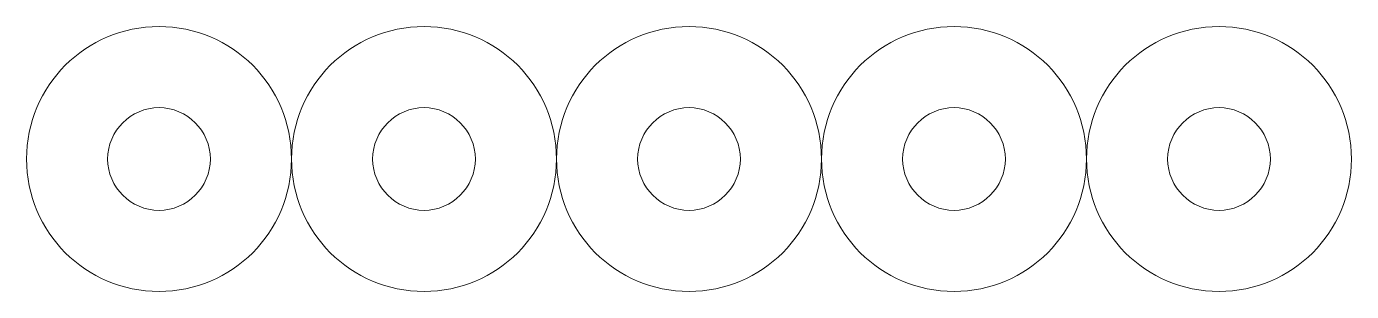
# Model space of a CAD drawing. Header units: millimetres. Extents: x -4 to 36, y -4 to 4.
import ezdxf

# ---------------------------------------------------------------- set-up
doc = ezdxf.new("R2010")
doc.units = ezdxf.units.MM
doc.layers.add('Spacers-3.1x8mm', color=1, linetype='CONTINUOUS', lineweight=0)

msp = doc.modelspace()

# ---------------------------------------------------------------- linework, layer by layer
at = {"layer": 'Spacers-3.1x8mm'}
for centre, radius in [((0, 0), 4), ((8, 0), 4), ((16, 0), 4), ((24, 0), 4), ((32, 0), 4), ((0, 0), 1.55), ((8, 0), 1.55), ((16, 0), 1.55), ((24, 0), 1.55), ((32, 0), 1.55)]:
    msp.add_circle(centre, radius, dxfattribs=at)

doc.saveas('drawing.dxf')
